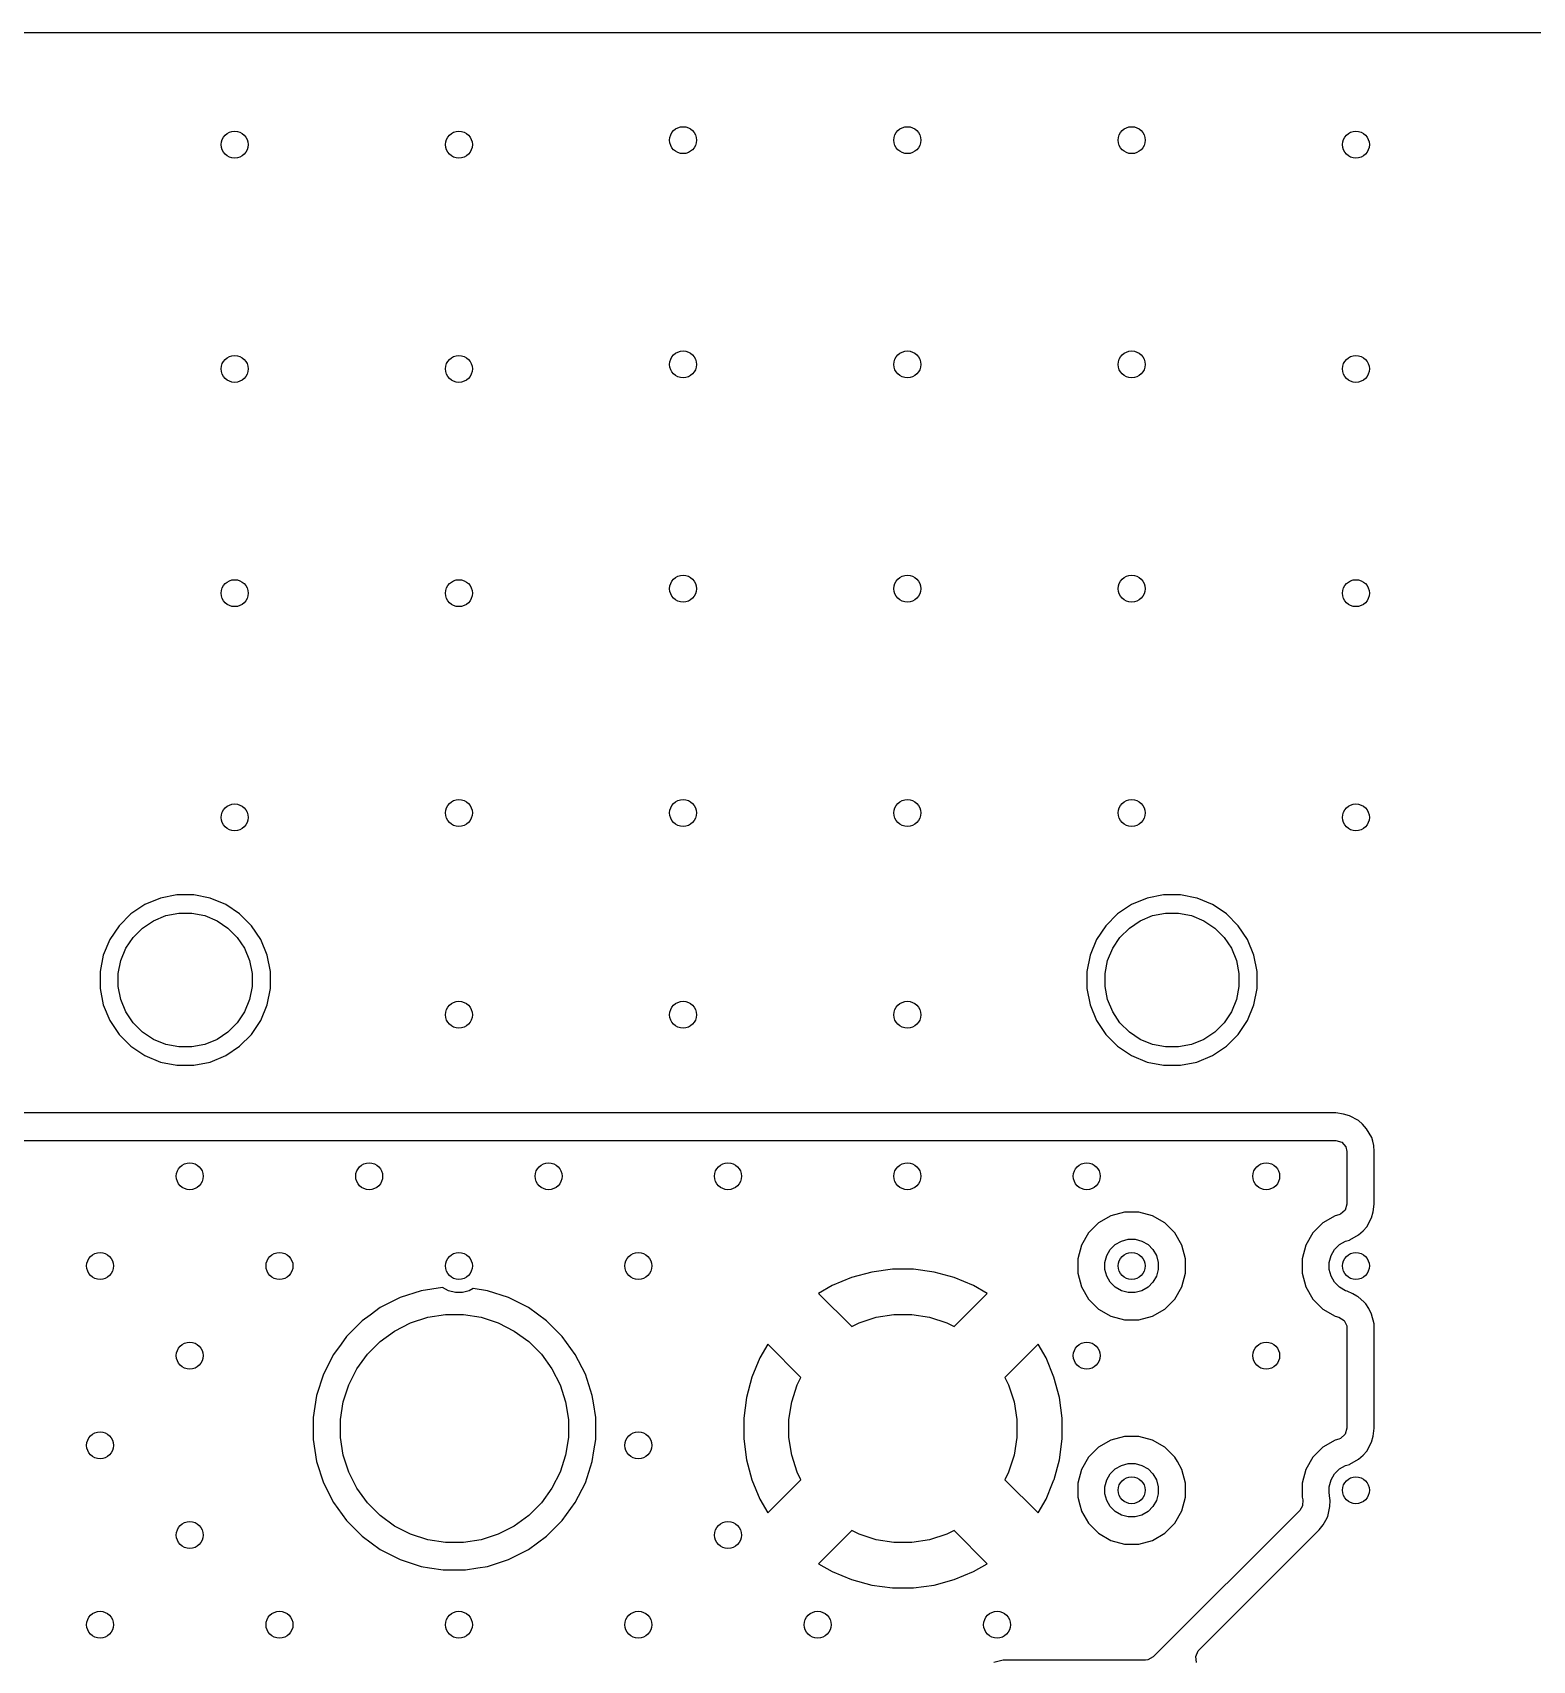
# Model space of a CAD drawing. Extents: x 2.65 to 6.49, y -4.64 to -1.62.
# Drawn here: x 5.029 to 5.688, y -2.338 to -1.624 of the extents above; entities that cross this region are included whole.
import ezdxf

# ---------------------------------------------------------------- set-up
doc = ezdxf.new("R2010")
doc.units = 0
doc.header["$MEASUREMENT"] = 0
doc.layers.add('BLACK', color=7, linetype='CONTINUOUS')

msp = doc.modelspace()

# ---------------------------------------------------------------- linework, layer by layer
at = {"layer": 'BLACK', "linetype": 'CONTINUOUS'}
for p, q in [((2.75764, -1.62404), (6.37621, -1.62404)), ((5.07873, -2.0067), (5.0726, -2.0108)), ((5.08554, -2.00388), (5.07873, -2.0067)), ((5.07873, -2.0067), (5.07873, -2.0067)), ((5.09277, -2.00244), (5.08554, -2.00388)), ((5.08554, -2.00388), (5.08554, -2.00388)), ((5.10014, -2.00244), (5.09277, -2.00244)), ((5.09277, -2.00244), (5.09277, -2.00244)), ((5.10737, -2.00388), (5.10014, -2.00244)), ((5.10014, -2.00244), (5.10014, -2.00244)), ((5.11418, -2.0067), (5.10737, -2.00388)), ((5.10737, -2.00388), (5.10737, -2.00388)), ((5.12031, -2.0108), (5.11418, -2.0067)), ((5.11418, -2.0067), (5.11418, -2.0067)), ((5.5118, -2.0067), (5.50567, -2.0108)), ((5.51861, -2.00388), (5.5118, -2.0067)), ((5.5118, -2.0067), (5.5118, -2.0067)), ((5.52584, -2.00244), (5.51861, -2.00388)), ((5.51861, -2.00388), (5.51861, -2.00388)), ((5.53321, -2.00244), (5.52584, -2.00244)), ((5.52584, -2.00244), (5.52584, -2.00244)), ((5.54044, -2.00388), (5.53321, -2.00244)), ((5.53321, -2.00244), (5.53321, -2.00244)), ((5.54061, -2.00395), (5.54044, -2.00388)), ((5.54044, -2.00388), (5.54044, -2.00388)), ((5.54725, -2.0067), (5.54061, -2.00395)), ((5.54885, -2.00777), (5.54725, -2.0067)), ((5.54725, -2.0067), (5.54725, -2.0067)), ((5.0726, -2.0108), (5.06739, -2.01601)), ((5.0726, -2.0108), (5.0726, -2.0108)), ((5.07772, -2.01704), (5.08254, -2.01382)), ((5.08254, -2.01382), (5.08789, -2.01161)), ((5.08789, -2.01161), (5.09356, -2.01048)), ((5.09356, -2.01048), (5.09935, -2.01048)), ((5.09935, -2.01048), (5.10503, -2.01161)), ((5.10503, -2.01161), (5.11038, -2.01382)), ((5.11038, -2.01382), (5.11519, -2.01704)), ((5.12552, -2.01601), (5.12031, -2.0108)), ((5.12031, -2.0108), (5.12031, -2.0108)), ((5.50567, -2.0108), (5.50046, -2.01601)), ((5.50567, -2.0108), (5.50567, -2.0108)), ((5.5108, -2.01704), (5.51561, -2.01382)), ((5.51561, -2.01382), (5.52096, -2.01161)), ((5.52096, -2.01161), (5.52663, -2.01048)), ((5.52663, -2.01048), (5.53242, -2.01048)), ((5.53242, -2.01048), (5.5381, -2.01161)), ((5.5381, -2.01161), (5.54345, -2.01382)), ((5.54345, -2.01382), (5.54826, -2.01704)), ((5.55338, -2.0108), (5.54885, -2.00777)), ((5.55859, -2.01601), (5.55338, -2.0108)), ((5.55338, -2.0108), (5.55338, -2.0108)), ((5.06739, -2.01601), (5.06329, -2.02214)), ((5.06739, -2.01601), (5.06739, -2.01601)), ((5.07042, -2.02594), (5.07363, -2.02113)), ((5.07363, -2.02113), (5.07772, -2.01704)), ((5.11519, -2.01704), (5.11928, -2.02113)), ((5.11928, -2.02113), (5.1225, -2.02594)), ((5.12962, -2.02214), (5.12552, -2.01601)), ((5.12552, -2.01601), (5.12552, -2.01601)), ((5.50046, -2.01601), (5.49637, -2.02214)), ((5.50046, -2.01601), (5.50046, -2.01601)), ((5.50349, -2.02594), (5.5067, -2.02113)), ((5.5067, -2.02113), (5.5108, -2.01704)), ((5.54826, -2.01704), (5.55235, -2.02113)), ((5.55235, -2.02113), (5.55557, -2.02594)), ((5.56269, -2.02214), (5.55859, -2.01601)), ((5.55859, -2.01601), (5.55859, -2.01601)), ((5.06047, -2.02895), (5.05904, -2.03618)), ((5.06329, -2.02214), (5.06047, -2.02895)), ((5.06047, -2.02895), (5.06047, -2.02895)), ((5.06329, -2.02214), (5.06329, -2.02214)), ((5.0682, -2.03129), (5.07042, -2.02594)), ((5.1225, -2.02594), (5.12471, -2.03129)), ((5.13244, -2.02895), (5.12962, -2.02214)), ((5.12962, -2.02214), (5.12962, -2.02214)), ((5.12962, -2.02214), (5.12962, -2.02214)), ((5.13388, -2.03618), (5.13244, -2.02895)), ((5.49354, -2.02895), (5.49211, -2.03618)), ((5.49637, -2.02214), (5.49354, -2.02895)), ((5.49354, -2.02895), (5.49354, -2.02895)), ((5.49637, -2.02214), (5.49637, -2.02214)), ((5.50127, -2.03129), (5.50349, -2.02594)), ((5.55557, -2.02594), (5.55778, -2.03129)), ((5.56551, -2.02895), (5.56269, -2.02214)), ((5.56269, -2.02214), (5.56269, -2.02214)), ((5.56269, -2.02214), (5.56269, -2.02214)), ((5.56695, -2.03618), (5.56551, -2.02895)), ((5.05904, -2.03618), (5.05904, -2.04355)), ((5.06707, -2.03697), (5.0682, -2.03129)), ((5.12471, -2.03129), (5.12584, -2.03697)), ((5.13388, -2.04355), (5.13388, -2.03618)), ((5.13388, -2.03618), (5.13388, -2.03618)), ((5.49211, -2.03618), (5.49211, -2.04355)), ((5.50014, -2.03697), (5.50127, -2.03129)), ((5.55778, -2.03129), (5.55891, -2.03697)), ((5.56695, -2.04355), (5.56695, -2.03618)), ((5.06707, -2.04276), (5.06707, -2.03697)), ((5.0682, -2.04843), (5.06707, -2.04276)), ((5.12584, -2.04276), (5.12471, -2.04843)), ((5.12584, -2.03697), (5.12584, -2.04276)), ((5.50014, -2.04276), (5.50014, -2.03697)), ((5.50127, -2.04843), (5.50014, -2.04276)), ((5.55891, -2.04276), (5.55778, -2.04843)), ((5.55891, -2.03697), (5.55891, -2.04276)), ((5.05904, -2.04355), (5.06047, -2.05078)), ((5.07042, -2.05378), (5.0682, -2.04843)), ((5.12471, -2.04843), (5.1225, -2.05378)), ((5.13244, -2.05078), (5.13388, -2.04355)), ((5.49211, -2.04355), (5.49354, -2.05078)), ((5.50349, -2.05378), (5.50127, -2.04843)), ((5.55778, -2.04843), (5.55557, -2.05378)), ((5.56551, -2.05078), (5.56695, -2.04355)), ((5.06047, -2.05078), (5.06047, -2.05078)), ((5.06047, -2.05078), (5.06329, -2.05759)), ((5.06329, -2.05759), (5.06329, -2.05759)), ((5.06329, -2.05759), (5.06739, -2.06372)), ((5.07363, -2.05859), (5.07042, -2.05378)), ((5.1225, -2.05378), (5.11928, -2.05859)), ((5.12552, -2.06372), (5.12962, -2.05759)), ((5.12962, -2.05759), (5.13244, -2.05078)), ((5.49354, -2.05078), (5.49354, -2.05078)), ((5.49354, -2.05078), (5.49637, -2.05759)), ((5.49637, -2.05759), (5.49637, -2.05759)), ((5.49637, -2.05759), (5.50046, -2.06372)), ((5.5067, -2.05859), (5.50349, -2.05378)), ((5.55557, -2.05378), (5.55235, -2.05859)), ((5.55859, -2.06372), (5.56269, -2.05759)), ((5.56269, -2.05759), (5.56551, -2.05078)), ((5.06739, -2.06372), (5.06739, -2.06372)), ((5.06739, -2.06372), (5.0726, -2.06893)), ((5.07772, -2.06269), (5.07363, -2.05859)), ((5.08254, -2.0659), (5.07772, -2.06269)), ((5.11519, -2.06269), (5.11038, -2.0659)), ((5.11928, -2.05859), (5.11519, -2.06269)), ((5.12031, -2.06893), (5.12552, -2.06372)), ((5.50046, -2.06372), (5.50046, -2.06372)), ((5.50046, -2.06372), (5.50567, -2.06893)), ((5.5108, -2.06269), (5.5067, -2.05859)), ((5.51561, -2.0659), (5.5108, -2.06269)), ((5.54826, -2.06269), (5.54345, -2.0659)), ((5.55235, -2.05859), (5.54826, -2.06269)), ((5.55338, -2.06893), (5.55859, -2.06372)), ((5.0726, -2.06893), (5.0726, -2.06893)), ((5.0726, -2.06893), (5.07873, -2.07302)), ((5.08789, -2.06812), (5.08254, -2.0659)), ((5.09356, -2.06925), (5.08789, -2.06812)), ((5.09935, -2.06925), (5.09356, -2.06925)), ((5.10503, -2.06812), (5.09935, -2.06925)), ((5.11038, -2.0659), (5.10503, -2.06812)), ((5.11418, -2.07302), (5.12031, -2.06893)), ((5.50567, -2.06893), (5.50567, -2.06893)), ((5.50567, -2.06893), (5.5118, -2.07302)), ((5.52096, -2.06812), (5.51561, -2.0659)), ((5.52663, -2.06925), (5.52096, -2.06812)), ((5.53242, -2.06925), (5.52663, -2.06925)), ((5.5381, -2.06812), (5.53242, -2.06925)), ((5.54345, -2.0659), (5.5381, -2.06812)), ((5.54725, -2.07302), (5.55338, -2.06893)), ((5.07873, -2.07302), (5.07873, -2.07302)), ((5.07873, -2.07302), (5.07873, -2.07302)), ((5.07873, -2.07302), (5.08554, -2.07585)), ((5.08554, -2.07585), (5.09277, -2.07728)), ((5.09277, -2.07728), (5.09277, -2.07728)), ((5.09277, -2.07728), (5.09277, -2.07728)), ((5.09277, -2.07728), (5.10014, -2.07728)), ((5.10014, -2.07728), (5.10737, -2.07585)), ((5.10014, -2.07728), (5.10014, -2.07728)), ((5.10737, -2.07585), (5.11418, -2.07302)), ((5.5118, -2.07302), (5.5118, -2.07302)), ((5.5118, -2.07302), (5.5118, -2.07302)), ((5.5118, -2.07302), (5.51861, -2.07585)), ((5.51861, -2.07585), (5.52584, -2.07728)), ((5.52584, -2.07728), (5.52584, -2.07728)), ((5.52584, -2.07728), (5.52584, -2.07728)), ((5.52584, -2.07728), (5.53321, -2.07728)), ((5.53321, -2.07728), (5.54044, -2.07585)), ((5.53321, -2.07728), (5.53321, -2.07728)), ((5.54044, -2.07585), (5.54725, -2.07302)), ((5.60142, -2.09821), (5.00202, -2.09821)), ((5.60481, -2.0987), (5.60142, -2.09821)), ((5.60745, -2.09947), (5.60481, -2.0987)), ((5.60481, -2.0987), (5.60481, -2.0987)), ((5.61139, -2.10147), (5.60745, -2.09947)), ((5.60745, -2.09947), (5.60745, -2.09947)), ((5.60745, -2.09947), (5.60745, -2.09947)), ((5.61315, -2.10313), (5.61139, -2.10147)), ((5.61139, -2.10147), (5.61139, -2.10147)), ((5.61139, -2.10147), (5.61139, -2.10147)), ((5.61495, -2.10521), (5.61315, -2.10313)), ((5.61315, -2.10313), (5.61315, -2.10313)), ((5.61315, -2.10313), (5.61315, -2.10313)), ((5.61718, -2.10903), (5.61495, -2.10521)), ((5.00202, -2.11024), (5.60142, -2.11024)), ((5.60142, -2.11024), (5.60406, -2.11101)), ((5.60406, -2.11101), (5.60586, -2.11309)), ((5.60586, -2.11309), (5.6063, -2.11512)), ((5.61761, -2.11053), (5.61718, -2.10903)), ((5.61805, -2.11256), (5.61761, -2.11053)), ((5.61833, -2.11512), (5.61805, -2.11256)), ((5.6063, -2.11512), (5.6063, -2.13819)), ((5.61833, -2.13819), (5.61833, -2.11512)), ((5.50269, -2.14332), (5.49729, -2.14644)), ((5.5087, -2.14171), (5.50269, -2.14332)), ((5.50269, -2.14332), (5.50269, -2.14332)), ((5.51492, -2.14171), (5.5087, -2.14171)), ((5.52094, -2.14332), (5.51492, -2.14171)), ((5.52633, -2.14644), (5.52094, -2.14332)), ((5.52094, -2.14332), (5.52094, -2.14332)), ((5.52094, -2.14332), (5.52094, -2.14332)), ((5.60111, -2.14332), (5.59572, -2.14644)), ((5.60268, -2.1429), (5.60111, -2.14332)), ((5.60111, -2.14332), (5.60111, -2.14332)), ((5.60345, -2.14263), (5.60268, -2.1429)), ((5.60552, -2.14083), (5.60345, -2.14263)), ((5.6063, -2.13819), (5.60552, -2.14083)), ((5.61706, -2.14422), (5.61784, -2.14158)), ((5.61784, -2.14158), (5.61833, -2.13819)), ((5.49729, -2.14644), (5.49289, -2.15084)), ((5.49729, -2.14644), (5.49729, -2.14644)), ((5.53073, -2.15084), (5.52633, -2.14644)), ((5.52633, -2.14644), (5.52633, -2.14644)), ((5.59572, -2.14644), (5.59132, -2.15084)), ((5.59572, -2.14644), (5.59572, -2.14644)), ((5.61132, -2.15172), (5.6134, -2.14992)), ((5.6134, -2.14992), (5.61506, -2.14816)), ((5.6134, -2.14992), (5.6134, -2.14992)), ((5.6134, -2.14992), (5.6134, -2.14992)), ((5.61506, -2.14816), (5.61706, -2.14422)), ((5.61506, -2.14816), (5.61506, -2.14816)), ((5.48978, -2.15623), (5.48817, -2.16224)), ((5.49289, -2.15084), (5.48978, -2.15623)), ((5.48978, -2.15623), (5.48978, -2.15623)), ((5.49289, -2.15084), (5.49289, -2.15084)), ((5.50244, -2.15816), (5.50462, -2.15598)), ((5.50462, -2.15598), (5.50729, -2.15444)), ((5.50729, -2.15444), (5.51027, -2.15364)), ((5.51027, -2.15364), (5.51335, -2.15364)), ((5.51335, -2.15364), (5.51633, -2.15444)), ((5.51633, -2.15444), (5.519, -2.15598)), ((5.519, -2.15598), (5.52118, -2.15816)), ((5.53384, -2.15623), (5.53073, -2.15084)), ((5.53073, -2.15084), (5.53073, -2.15084)), ((5.53545, -2.16224), (5.53384, -2.15623)), ((5.53384, -2.15623), (5.53384, -2.15623)), ((5.58821, -2.15623), (5.58659, -2.16224)), ((5.59132, -2.15084), (5.58821, -2.15623)), ((5.58821, -2.15623), (5.58821, -2.15623)), ((5.59132, -2.15084), (5.59132, -2.15084)), ((5.60087, -2.15816), (5.60305, -2.15598)), ((5.60305, -2.15598), (5.60572, -2.15444)), ((5.60572, -2.15444), (5.60736, -2.154)), ((5.60736, -2.154), (5.60751, -2.15395)), ((5.60751, -2.15395), (5.61132, -2.15172)), ((5.60751, -2.15395), (5.60751, -2.15395)), ((5.60751, -2.15395), (5.60751, -2.15395)), ((5.48817, -2.16224), (5.48817, -2.16847)), ((5.5001, -2.16381), (5.5009, -2.16083)), ((5.5001, -2.1669), (5.5001, -2.16381)), ((5.5009, -2.16083), (5.50244, -2.15816)), ((5.52118, -2.15816), (5.52272, -2.16083)), ((5.52272, -2.16083), (5.52352, -2.16381)), ((5.52352, -2.16381), (5.52352, -2.1669)), ((5.53545, -2.16847), (5.53545, -2.16224)), ((5.58659, -2.16224), (5.58659, -2.16847)), ((5.59853, -2.16381), (5.59932, -2.16083)), ((5.59853, -2.1669), (5.59853, -2.16381)), ((5.59932, -2.16083), (5.60087, -2.15816)), ((5.38891, -2.1704), (5.38044, -2.1739)), ((5.39775, -2.16803), (5.38891, -2.1704)), ((5.40684, -2.16683), (5.39775, -2.16803)), ((5.416, -2.16683), (5.40684, -2.16683)), ((5.42508, -2.16803), (5.416, -2.16683)), ((5.43393, -2.1704), (5.42508, -2.16803)), ((5.44239, -2.1739), (5.43393, -2.1704)), ((5.48817, -2.16847), (5.48978, -2.17448)), ((5.5009, -2.16987), (5.5001, -2.1669)), ((5.50244, -2.17254), (5.5009, -2.16987)), ((5.52272, -2.16987), (5.52118, -2.17254)), ((5.52352, -2.1669), (5.52272, -2.16987)), ((5.53384, -2.17448), (5.53545, -2.16847)), ((5.58659, -2.16847), (5.58821, -2.17448)), ((5.59932, -2.16987), (5.59853, -2.1669)), ((5.60087, -2.17254), (5.59932, -2.16987)), ((5.20004, -2.17621), (5.19076, -2.17923)), ((5.20936, -2.17474), (5.20004, -2.17621)), ((5.21202, -2.17627), (5.20936, -2.17474)), ((5.21499, -2.17706), (5.21202, -2.17627)), ((5.21808, -2.17706), (5.21499, -2.17706)), ((5.22106, -2.17627), (5.21808, -2.17706)), ((5.22286, -2.17523), (5.22106, -2.17627)), ((5.22909, -2.17621), (5.22286, -2.17523)), ((5.23838, -2.17923), (5.22909, -2.17621)), ((5.22909, -2.17621), (5.22909, -2.17621)), ((5.22909, -2.17621), (5.22909, -2.17621)), ((5.38044, -2.1739), (5.37438, -2.1774)), ((5.37438, -2.1774), (5.37438, -2.1774)), ((5.37438, -2.1774), (5.38896, -2.19199)), ((5.38044, -2.1739), (5.38044, -2.1739)), ((5.43387, -2.19199), (5.44846, -2.1774)), ((5.44846, -2.1774), (5.44239, -2.1739)), ((5.44239, -2.1739), (5.44239, -2.1739)), ((5.48978, -2.17448), (5.48978, -2.17448)), ((5.48978, -2.17448), (5.49289, -2.17987)), ((5.50462, -2.17472), (5.50244, -2.17254)), ((5.50729, -2.17627), (5.50462, -2.17472)), ((5.51027, -2.17706), (5.50729, -2.17627)), ((5.51335, -2.17706), (5.51027, -2.17706)), ((5.51633, -2.17627), (5.51335, -2.17706)), ((5.519, -2.17472), (5.51633, -2.17627)), ((5.52118, -2.17254), (5.519, -2.17472)), ((5.53073, -2.17987), (5.53384, -2.17448)), ((5.58821, -2.17448), (5.58821, -2.17448)), ((5.58821, -2.17448), (5.59132, -2.17987)), ((5.60305, -2.17472), (5.60087, -2.17254)), ((5.60572, -2.17627), (5.60305, -2.17472)), ((5.60641, -2.17645), (5.60572, -2.17627)), ((5.60894, -2.17754), (5.60641, -2.17645)), ((5.61067, -2.17859), (5.60894, -2.17754)), ((5.60894, -2.17754), (5.60894, -2.17754)), ((5.61129, -2.17897), (5.61067, -2.17859)), ((5.61374, -2.18117), (5.61129, -2.17897)), ((5.18206, -2.18366), (5.17755, -2.18694)), ((5.19076, -2.17923), (5.18206, -2.18366)), ((5.24708, -2.18366), (5.23838, -2.17923)), ((5.25498, -2.1894), (5.24708, -2.18366)), ((5.49289, -2.17987), (5.49289, -2.17987)), ((5.49289, -2.17987), (5.49289, -2.17987)), ((5.49289, -2.17987), (5.49729, -2.18427)), ((5.49729, -2.18427), (5.49729, -2.18427)), ((5.49729, -2.18427), (5.49729, -2.18427)), ((5.49729, -2.18427), (5.50269, -2.18738)), ((5.52094, -2.18738), (5.52633, -2.18427)), ((5.52633, -2.18427), (5.53073, -2.17987)), ((5.59132, -2.17987), (5.59132, -2.17987)), ((5.59132, -2.17987), (5.59132, -2.17987)), ((5.59132, -2.17987), (5.59572, -2.18427)), ((5.59572, -2.18427), (5.59572, -2.18427)), ((5.59572, -2.18427), (5.59572, -2.18427)), ((5.59572, -2.18427), (5.60111, -2.18738)), ((5.61458, -2.18192), (5.61374, -2.18117)), ((5.61585, -2.18398), (5.61458, -2.18192)), ((5.61458, -2.18192), (5.61458, -2.18192)), ((5.61705, -2.18646), (5.61585, -2.18398)), ((5.61585, -2.18398), (5.61585, -2.18398)), ((5.61585, -2.18398), (5.61585, -2.18398)), ((5.17416, -2.1894), (5.16725, -2.1963)), ((5.17755, -2.18694), (5.17416, -2.1894)), ((5.17416, -2.1894), (5.17416, -2.1894)), ((5.17416, -2.1894), (5.17416, -2.1894)), ((5.18834, -2.19391), (5.19536, -2.19034)), ((5.19536, -2.19034), (5.20285, -2.1879)), ((5.20285, -2.1879), (5.21063, -2.18667)), ((5.21063, -2.18667), (5.21851, -2.18667)), ((5.21851, -2.18667), (5.22629, -2.1879)), ((5.22629, -2.1879), (5.23378, -2.19034)), ((5.23378, -2.19034), (5.24079, -2.19391)), ((5.26188, -2.1963), (5.25498, -2.1894)), ((5.38896, -2.19199), (5.39221, -2.19034)), ((5.39221, -2.19034), (5.3997, -2.1879)), ((5.3997, -2.1879), (5.40748, -2.18667)), ((5.40748, -2.18667), (5.41536, -2.18667)), ((5.41536, -2.18667), (5.42314, -2.1879)), ((5.42314, -2.1879), (5.43063, -2.19034)), ((5.43063, -2.19034), (5.43387, -2.19199)), ((5.50269, -2.18738), (5.50269, -2.18738)), ((5.50269, -2.18738), (5.5087, -2.189)), ((5.5087, -2.189), (5.5087, -2.189)), ((5.5087, -2.189), (5.51492, -2.189)), ((5.51492, -2.189), (5.52094, -2.18738)), ((5.51492, -2.189), (5.51492, -2.189)), ((5.60111, -2.18738), (5.60111, -2.18738)), ((5.60111, -2.18738), (5.60268, -2.18781)), ((5.60268, -2.18781), (5.60503, -2.18924)), ((5.60503, -2.18924), (5.60623, -2.19171)), ((5.60623, -2.19171), (5.6063, -2.19252)), ((5.6063, -2.19252), (5.6063, -2.23661)), ((5.61822, -2.19071), (5.61705, -2.18646)), ((5.61829, -2.19152), (5.61822, -2.19071)), ((5.61833, -2.19252), (5.61829, -2.19152)), ((5.61833, -2.2008), (5.61833, -2.19252)), ((5.16481, -2.19967), (5.16152, -2.2042)), ((5.16725, -2.1963), (5.16481, -2.19967)), ((5.16725, -2.1963), (5.16725, -2.1963)), ((5.16725, -2.1963), (5.16725, -2.1963)), ((5.1764, -2.20411), (5.18197, -2.19854)), ((5.18197, -2.19854), (5.18834, -2.19391)), ((5.24079, -2.19391), (5.24717, -2.19854)), ((5.24717, -2.19854), (5.25274, -2.20411)), ((5.26762, -2.2042), (5.26188, -2.1963)), ((5.35211, -2.19967), (5.34861, -2.20574)), ((5.36669, -2.21426), (5.35211, -2.19967)), ((5.35211, -2.19967), (5.35211, -2.19967)), ((5.47073, -2.19967), (5.45614, -2.21426)), ((5.47423, -2.20574), (5.47073, -2.19967)), ((5.47073, -2.19967), (5.47073, -2.19967)), ((5.16152, -2.2042), (5.15708, -2.2129)), ((5.17177, -2.21048), (5.1764, -2.20411)), ((5.25274, -2.20411), (5.25737, -2.21048)), ((5.27205, -2.2129), (5.26762, -2.2042)), ((5.34861, -2.20574), (5.3451, -2.2142)), ((5.34861, -2.20574), (5.34861, -2.20574)), ((5.47773, -2.2142), (5.47423, -2.20574)), ((5.47423, -2.20574), (5.47423, -2.20574)), ((5.61833, -2.23661), (5.61833, -2.2008)), ((5.15708, -2.2129), (5.15407, -2.22219)), ((5.16819, -2.2175), (5.17177, -2.21048)), ((5.25737, -2.21048), (5.26094, -2.2175)), ((5.27507, -2.22219), (5.27205, -2.2129)), ((5.3451, -2.2142), (5.34273, -2.22305)), ((5.36504, -2.2175), (5.36669, -2.21426)), ((5.45614, -2.21426), (5.45779, -2.2175)), ((5.4801, -2.22305), (5.47773, -2.2142)), ((5.16576, -2.22499), (5.16819, -2.2175)), ((5.26094, -2.2175), (5.26338, -2.22499)), ((5.36261, -2.22499), (5.36504, -2.2175)), ((5.45779, -2.2175), (5.46023, -2.22499)), ((5.15407, -2.22219), (5.15254, -2.23183)), ((5.16452, -2.23277), (5.16576, -2.22499)), ((5.26338, -2.22499), (5.26461, -2.23277)), ((5.27558, -2.2254), (5.27507, -2.22219)), ((5.27659, -2.23183), (5.27558, -2.2254)), ((5.34273, -2.22305), (5.34154, -2.23213)), ((5.36138, -2.23277), (5.36261, -2.22499)), ((5.46023, -2.22499), (5.46146, -2.23277)), ((5.4813, -2.23213), (5.4801, -2.22305)), ((5.15254, -2.23183), (5.15254, -2.24159)), ((5.16452, -2.24065), (5.16452, -2.23277)), ((5.26461, -2.23277), (5.26461, -2.24065)), ((5.27659, -2.23213), (5.27659, -2.23183)), ((5.27659, -2.24159), (5.27659, -2.23213)), ((5.34154, -2.23213), (5.34154, -2.24129)), ((5.36138, -2.24065), (5.36138, -2.23277)), ((5.46146, -2.23277), (5.46146, -2.24065)), ((5.4813, -2.24129), (5.4813, -2.23213)), ((5.15254, -2.24159), (5.15407, -2.25124)), ((5.16576, -2.24843), (5.16452, -2.24065)), ((5.26461, -2.24065), (5.26338, -2.24843)), ((5.27582, -2.24647), (5.27659, -2.24159)), ((5.34154, -2.24129), (5.34273, -2.25038)), ((5.36261, -2.24843), (5.36138, -2.24065)), ((5.46146, -2.24065), (5.46023, -2.24843)), ((5.4801, -2.25038), (5.4813, -2.24129)), ((5.50269, -2.24175), (5.49729, -2.24486)), ((5.5087, -2.24014), (5.50269, -2.24175)), ((5.50269, -2.24175), (5.50269, -2.24175)), ((5.51492, -2.24014), (5.5087, -2.24014)), ((5.52094, -2.24175), (5.51492, -2.24014)), ((5.52633, -2.24486), (5.52094, -2.24175)), ((5.52094, -2.24175), (5.52094, -2.24175)), ((5.52094, -2.24175), (5.52094, -2.24175)), ((5.60111, -2.24175), (5.59572, -2.24486)), ((5.60268, -2.24133), (5.60111, -2.24175)), ((5.60111, -2.24175), (5.60111, -2.24175)), ((5.60345, -2.24105), (5.60268, -2.24133)), ((5.60552, -2.23925), (5.60345, -2.24105)), ((5.6063, -2.23661), (5.60552, -2.23925)), ((5.61506, -2.24658), (5.61706, -2.24264)), ((5.61706, -2.24264), (5.61784, -2.24)), ((5.61784, -2.24), (5.61833, -2.23661)), ((5.16819, -2.25592), (5.16576, -2.24843)), ((5.26338, -2.24843), (5.26094, -2.25592)), ((5.27507, -2.25124), (5.27582, -2.24647)), ((5.34273, -2.25038), (5.3451, -2.25922)), ((5.36504, -2.25592), (5.36261, -2.24843)), ((5.46023, -2.24843), (5.45779, -2.25592)), ((5.47777, -2.25908), (5.4801, -2.25038)), ((5.49289, -2.24926), (5.48978, -2.25465)), ((5.49729, -2.24486), (5.49289, -2.24926)), ((5.49289, -2.24926), (5.49289, -2.24926)), ((5.49729, -2.24486), (5.49729, -2.24486)), ((5.53073, -2.24926), (5.52633, -2.24486)), ((5.52633, -2.24486), (5.52633, -2.24486)), ((5.53187, -2.25124), (5.53073, -2.24926)), ((5.53073, -2.24926), (5.53073, -2.24926)), ((5.59132, -2.24926), (5.58821, -2.25465)), ((5.59572, -2.24486), (5.59132, -2.24926)), ((5.59132, -2.24926), (5.59132, -2.24926)), ((5.59572, -2.24486), (5.59572, -2.24486)), ((5.60751, -2.25237), (5.61132, -2.25014)), ((5.61132, -2.25014), (5.6134, -2.24834)), ((5.6134, -2.24834), (5.61506, -2.24658)), ((5.6134, -2.24834), (5.6134, -2.24834)), ((5.6134, -2.24834), (5.6134, -2.24834)), ((5.61506, -2.24658), (5.61506, -2.24658)), ((5.15407, -2.25124), (5.15407, -2.25124)), ((5.15407, -2.25124), (5.15708, -2.26052)), ((5.17177, -2.26294), (5.16819, -2.25592)), ((5.26094, -2.25592), (5.25737, -2.26294)), ((5.27205, -2.26052), (5.27507, -2.25124)), ((5.36669, -2.25917), (5.36504, -2.25592)), ((5.45779, -2.25592), (5.45614, -2.25917)), ((5.48978, -2.25465), (5.48817, -2.26067)), ((5.48978, -2.25465), (5.48978, -2.25465)), ((5.5009, -2.25926), (5.50244, -2.25659)), ((5.50244, -2.25659), (5.50462, -2.25441)), ((5.50462, -2.25441), (5.50729, -2.25287)), ((5.50729, -2.25287), (5.51027, -2.25207)), ((5.51027, -2.25207), (5.51335, -2.25207)), ((5.51335, -2.25207), (5.51633, -2.25287)), ((5.51633, -2.25287), (5.519, -2.25441)), ((5.519, -2.25441), (5.52118, -2.25659)), ((5.52118, -2.25659), (5.52272, -2.25926)), ((5.53384, -2.25465), (5.53187, -2.25124)), ((5.53545, -2.26067), (5.53384, -2.25465)), ((5.58821, -2.25465), (5.58659, -2.26067)), ((5.58821, -2.25465), (5.58821, -2.25465)), ((5.59932, -2.25926), (5.60087, -2.25659)), ((5.60087, -2.25659), (5.60305, -2.25441)), ((5.60305, -2.25441), (5.60572, -2.25287)), ((5.60572, -2.25287), (5.60736, -2.25243)), ((5.60736, -2.25243), (5.60751, -2.25237)), ((5.60751, -2.25237), (5.60751, -2.25237)), ((5.60751, -2.25237), (5.60751, -2.25237)), ((5.15708, -2.26052), (5.16152, -2.26922)), ((5.1764, -2.26931), (5.17177, -2.26294)), ((5.25737, -2.26294), (5.25274, -2.26931)), ((5.26762, -2.26922), (5.27205, -2.26052)), ((5.3451, -2.25922), (5.34861, -2.26769)), ((5.35211, -2.27375), (5.36669, -2.25917)), ((5.45614, -2.25917), (5.47073, -2.27375)), ((5.47423, -2.26769), (5.47713, -2.26067)), ((5.47713, -2.26067), (5.47773, -2.25922)), ((5.47773, -2.25922), (5.47777, -2.25908)), ((5.47777, -2.25908), (5.47777, -2.25908)), ((5.48817, -2.26067), (5.48817, -2.26689)), ((5.5001, -2.26224), (5.5009, -2.25926)), ((5.5001, -2.26532), (5.5001, -2.26224)), ((5.52272, -2.25926), (5.52352, -2.26224)), ((5.52352, -2.26224), (5.52352, -2.26532)), ((5.53545, -2.26689), (5.53545, -2.26067)), ((5.58659, -2.26067), (5.58659, -2.26689)), ((5.59853, -2.26224), (5.59932, -2.25926)), ((5.59853, -2.26532), (5.59853, -2.26224)), ((5.16152, -2.26922), (5.16725, -2.27712)), ((5.18197, -2.27488), (5.1764, -2.26931)), ((5.25274, -2.26931), (5.24717, -2.27488)), ((5.26188, -2.27712), (5.26762, -2.26922)), ((5.34861, -2.26769), (5.34861, -2.26769)), ((5.34861, -2.26769), (5.35211, -2.27375)), ((5.47073, -2.27375), (5.47423, -2.26769)), ((5.47423, -2.26769), (5.47423, -2.26769)), ((5.48817, -2.26689), (5.48905, -2.27018)), ((5.48905, -2.27018), (5.48978, -2.2729)), ((5.5009, -2.2683), (5.5001, -2.26532)), ((5.50244, -2.27097), (5.5009, -2.2683)), ((5.50462, -2.27315), (5.50244, -2.27097)), ((5.52118, -2.27097), (5.519, -2.27315)), ((5.52272, -2.2683), (5.52118, -2.27097)), ((5.52352, -2.26532), (5.52272, -2.2683)), ((5.53384, -2.2729), (5.53545, -2.26689)), ((5.58681, -2.27069), (5.58561, -2.27266)), ((5.58659, -2.26689), (5.58688, -2.26794)), ((5.58688, -2.26794), (5.58681, -2.27069)), ((5.59792, -2.2753), (5.59883, -2.27098)), ((5.59863, -2.2657), (5.59853, -2.26532)), ((5.59866, -2.26619), (5.59863, -2.2657)), ((5.5989, -2.26823), (5.59866, -2.26619)), ((5.59883, -2.27098), (5.5989, -2.26823)), ((5.16725, -2.27712), (5.17416, -2.28402)), ((5.18834, -2.27951), (5.18197, -2.27488)), ((5.24717, -2.27488), (5.24079, -2.27951)), ((5.25498, -2.28402), (5.26188, -2.27712)), ((5.47073, -2.27375), (5.47073, -2.27375)), ((5.48978, -2.2729), (5.48978, -2.27291)), ((5.48978, -2.27291), (5.49289, -2.2783)), ((5.49289, -2.2783), (5.49289, -2.2783)), ((5.49289, -2.2783), (5.49289, -2.2783)), ((5.49289, -2.2783), (5.49729, -2.2827)), ((5.50729, -2.27469), (5.50462, -2.27315)), ((5.51027, -2.27549), (5.50729, -2.27469)), ((5.51335, -2.27549), (5.51027, -2.27549)), ((5.51633, -2.27469), (5.51335, -2.27549)), ((5.519, -2.27315), (5.51633, -2.27469)), ((5.58561, -2.27266), (5.52133, -2.33694)), ((5.52633, -2.2827), (5.53073, -2.2783)), ((5.53073, -2.2783), (5.53384, -2.2729)), ((5.59412, -2.28116), (5.59588, -2.27892)), ((5.59588, -2.27892), (5.59708, -2.27695)), ((5.59708, -2.27695), (5.59792, -2.2753)), ((5.17416, -2.28402), (5.18206, -2.28976)), ((5.19536, -2.28309), (5.18834, -2.27951)), ((5.20285, -2.28552), (5.19536, -2.28309)), ((5.21063, -2.28675), (5.20285, -2.28552)), ((5.22629, -2.28552), (5.21851, -2.28675)), ((5.23378, -2.28309), (5.22629, -2.28552)), ((5.24079, -2.27951), (5.23378, -2.28309)), ((5.24708, -2.28976), (5.25498, -2.28402)), ((5.38896, -2.28144), (5.37438, -2.29602)), ((5.39221, -2.28309), (5.38896, -2.28144)), ((5.3997, -2.28552), (5.39221, -2.28309)), ((5.40748, -2.28675), (5.3997, -2.28552)), ((5.42314, -2.28552), (5.41536, -2.28675)), ((5.43063, -2.28309), (5.42314, -2.28552)), ((5.43387, -2.28144), (5.43063, -2.28309)), ((5.44846, -2.29602), (5.43387, -2.28144)), ((5.49729, -2.2827), (5.49729, -2.2827)), ((5.49729, -2.2827), (5.49729, -2.2827)), ((5.49729, -2.2827), (5.50269, -2.28581)), ((5.50269, -2.28581), (5.50269, -2.28581)), ((5.50269, -2.28581), (5.5087, -2.28742)), ((5.51492, -2.28742), (5.52094, -2.28581)), ((5.52094, -2.28581), (5.52633, -2.2827)), ((5.57645, -2.29883), (5.59412, -2.28116)), ((5.18206, -2.28976), (5.19076, -2.2942)), ((5.21851, -2.28675), (5.21063, -2.28675)), ((5.23838, -2.2942), (5.24708, -2.28976)), ((5.41536, -2.28675), (5.40748, -2.28675)), ((5.5087, -2.28742), (5.5087, -2.28742)), ((5.5087, -2.28742), (5.51492, -2.28742)), ((5.51492, -2.28742), (5.51492, -2.28742)), ((5.19076, -2.2942), (5.20004, -2.29721)), ((5.20004, -2.29721), (5.20366, -2.29779)), ((5.20366, -2.29779), (5.20969, -2.29874)), ((5.20969, -2.29874), (5.20969, -2.29874)), ((5.20969, -2.29874), (5.21945, -2.29874)), ((5.21945, -2.29874), (5.22481, -2.29789)), ((5.22481, -2.29789), (5.22909, -2.29721)), ((5.22909, -2.29721), (5.23838, -2.2942)), ((5.37438, -2.29602), (5.37438, -2.29602)), ((5.37438, -2.29602), (5.38044, -2.29952)), ((5.38044, -2.29952), (5.38044, -2.29952)), ((5.38044, -2.29952), (5.38891, -2.30303)), ((5.43393, -2.30303), (5.44239, -2.29952)), ((5.44239, -2.29952), (5.44846, -2.29602)), ((5.44239, -2.29952), (5.44239, -2.29952)), ((5.44846, -2.29602), (5.44846, -2.29602)), ((5.57062, -2.30466), (5.57645, -2.29883)), ((5.38891, -2.30303), (5.39775, -2.3054)), ((5.39775, -2.3054), (5.40684, -2.30659)), ((5.40684, -2.30659), (5.416, -2.30659)), ((5.416, -2.30659), (5.42508, -2.3054)), ((5.42508, -2.3054), (5.43393, -2.30303)), ((5.56685, -2.30843), (5.57062, -2.30466)), ((5.54131, -2.33397), (5.56685, -2.30843)), ((5.53993, -2.33673), (5.54107, -2.33422)), ((5.54107, -2.33422), (5.54131, -2.33397)), ((5.45537, -2.33842), (5.45135, -2.33937)), ((5.45564, -2.33841), (5.45537, -2.33842)), ((5.45595, -2.33839), (5.45564, -2.33841)), ((5.45667, -2.33837), (5.45595, -2.33839)), ((5.45595, -2.33839), (5.45595, -2.33839)), ((5.45595, -2.33839), (5.45595, -2.33839)), ((5.51788, -2.33837), (5.45667, -2.33837)), ((5.51892, -2.33825), (5.51788, -2.33837)), ((5.52133, -2.33694), (5.51892, -2.33825)), ((5.54032, -2.33945), (5.53993, -2.33673))]:
    msp.add_line(p, q, dxfattribs=at)
at = {"layer": 'BLACK'}
for centre in [(5.11811, -1.67323), (5.21654, -1.67323), (5.31496, -1.67126), (5.41339, -1.67126), (5.51181, -1.67126), (5.61024, -1.67323), (5.31496, -1.76969), (5.41339, -1.76969), (5.51181, -1.76969), (5.11811, -1.77165), (5.21654, -1.77165), (5.61024, -1.77165), (5.11811, -1.87008), (5.21654, -1.87008), (5.31496, -1.86811), (5.41339, -1.86811), (5.51181, -1.86811), (5.61024, -1.87008), (5.11811, -1.9685), (5.21654, -1.96654), (5.31496, -1.96654), (5.41339, -1.96654), (5.51181, -1.96654), (5.61024, -1.9685), (5.21654, -2.05512), (5.31496, -2.05512), (5.41339, -2.05512), (5.09843, -2.12598), (5.17717, -2.12598), (5.25591, -2.12598), (5.33465, -2.12598), (5.41339, -2.12598), (5.49213, -2.12598), (5.57087, -2.12598), (5.05906, -2.16535), (5.1378, -2.16535), (5.21654, -2.16535), (5.29528, -2.16535), (5.51181, -2.16535), (5.61024, -2.16535), (5.09843, -2.20472), (5.49213, -2.20472), (5.57087, -2.20472), (5.05906, -2.24409), (5.29528, -2.24409), (5.51181, -2.26378), (5.61024, -2.26378), (5.09843, -2.28346), (5.33465, -2.28346), (5.05906, -2.32283), (5.1378, -2.32283), (5.21654, -2.32283), (5.29528, -2.32283), (5.37402, -2.32283), (5.45276, -2.32283)]:
    msp.add_circle(centre, 0.00591, dxfattribs=at)

doc.saveas('drawing.dxf')
